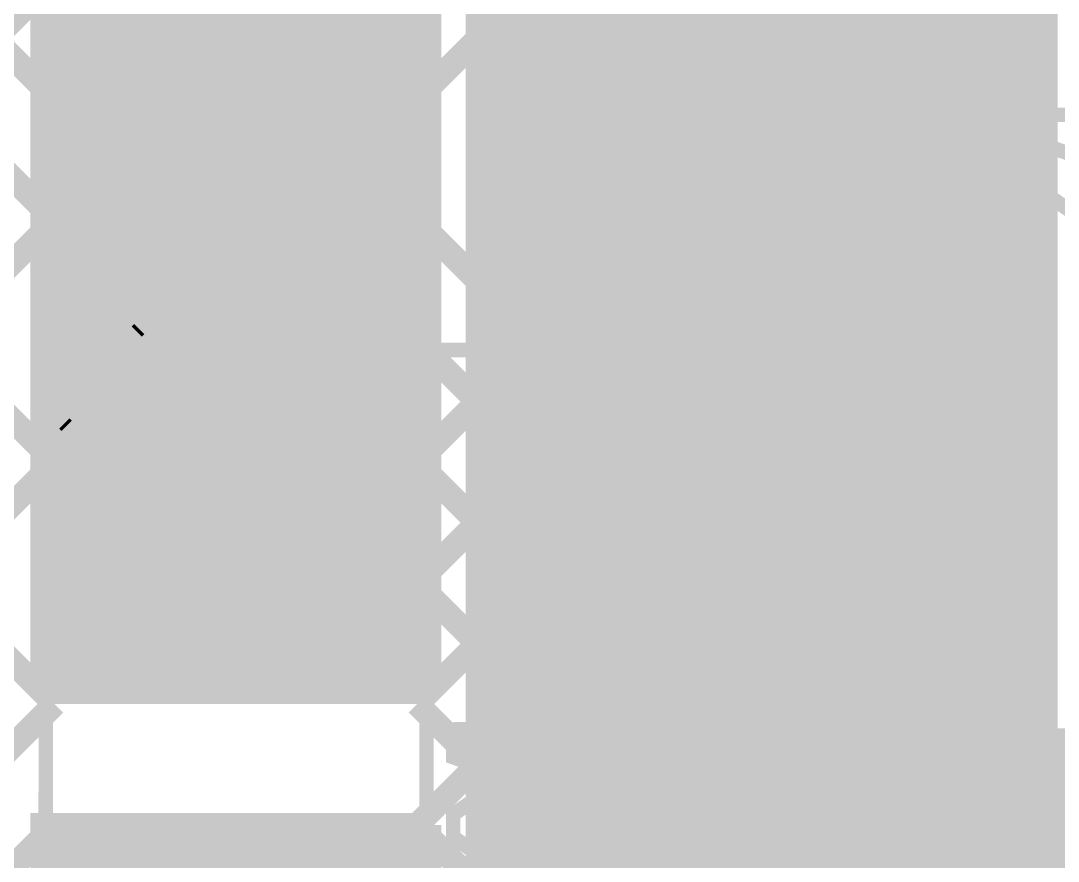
# Model space of a CAD drawing. Extents: x -5 to 112, y -62 to 71.
# Drawn here: x 17.42 to 28.33, y 25.02 to 33.85 of the extents above; entities that cross this region are included whole.
import ezdxf

# ---------------------------------------------------------------- set-up
doc = ezdxf.new("R2010")
doc.units = 0
doc.header["$MEASUREMENT"] = 0
doc.layers.get('0').update_dxf_attribs({"linetype": 'CONTINUOUS'})
for name, color, linetype in [('25-336-0_BOT', 7, 'CONTINUOUS'), ('25-336-0_DRD', 7, 'CONTINUOUS'), ('25-336-0_DRL', 2, 'CONTINUOUS'), ('25-336-0_IN1', 4, 'CONTINUOUS'), ('25-336-0_IN2', 3, 'CONTINUOUS'), ('25-336-0_SMB', 5, 'CONTINUOUS'), ('25-336-0_SMT', 10, 'CONTINUOUS'), ('25-336-0_SPT', 14, 'CONTINUOUS'), ('25-336-0_SST', 9, 'CONTINUOUS'), ('25-336-0_TOP', 12, 'CONTINUOUS'), ('THRUHOLE_TAP', 8, 'CONTINUOUS')]:
    doc.layers.add(name, color=color, linetype=linetype)

# ---------------------------------------------------------------- blocks, each defined once
blk = doc.blocks.new('ROUND_58')
at = {"const_width": 0.35052}
blk.add_lwpolyline([(-0.17526, 0, 1), (0.17526, 0, 1)], format="xyb", close=True, dxfattribs=at)
blk = doc.blocks.new('ROUND_79')
at = {"const_width": 0.10033}
blk.add_lwpolyline([(-0.050164, 0, 1), (0.050164, 0, 1)], format="xyb", close=True, dxfattribs=at)
blk = doc.blocks.new('RECTANGLE_15')
blk.add_solid([(1.0795, 1.3716), (1.0795, -1.3716), (-1.0795, 1.3716), (-1.0795, -1.3716)])
blk = doc.blocks.new('RECTANGLE_16')
blk.add_solid([(1.3716, 1.0795), (1.3716, -1.0795), (-1.3716, 1.0795), (-1.3716, -1.0795)])
blk = doc.blocks.new('ROUND_73')
at = {"const_width": 0.10033}
blk.add_lwpolyline([(-0.050164, 0, 1), (0.050164, 0, 1)], format="xyb", close=True, dxfattribs=at)

msp = doc.modelspace()

# ---------------------------------------------------------------- linework, layer by layer
at = {"layer": '25-336-0_BOT', "const_width": 0.254}
for points in [[(17.7546, 37.592), (17.7546, 26.797)], [(17.9832, 37.592), (17.9832, 26.797)], [(18.2118, 37.592), (18.2118, 26.797)], [(18.4404, 37.592), (18.4404, 26.797)], [(18.669, 37.592), (18.669, 26.797)], [(18.8976, 37.592), (18.8976, 26.797)], [(19.1262, 37.592), (19.1262, 26.797)], [(19.3548, 37.592), (19.3548, 26.797)], [(19.5834, 37.592), (19.5834, 26.797)], [(19.812, 37.592), (19.812, 26.797)], [(20.0406, 37.592), (20.0406, 26.797)], [(20.2692, 37.592), (20.2692, 26.797)], [(20.4978, 37.592), (20.4978, 26.797)], [(20.7264, 37.592), (20.7264, 26.797)], [(20.955, 37.592), (20.955, 26.797)], [(21.1836, 37.592), (21.1836, 26.797)], [(21.4122, 37.592), (21.4122, 26.797)], [(21.6408, 37.592), (21.6408, 26.797)], [(21.717, 37.592), (21.717, 26.797)], [(28.194, 37.592), (22.225, 37.592), (22.225, 17.907)], [(22.4536, 37.592), (22.4536, 17.907)], [(22.6822, 37.592), (22.6822, 17.907)], [(22.9108, 37.592), (22.9108, 17.907)], [(23.1394, 37.592), (23.1394, 17.907)], [(23.368, 37.592), (23.368, 17.907)], [(23.5966, 37.592), (23.5966, 17.907)], [(23.8252, 37.592), (23.8252, 17.907)], [(24.0538, 37.592), (24.0538, 17.907)], [(24.2824, 37.592), (24.2824, 17.907)], [(24.511, 37.592), (24.511, 17.907)], [(24.7396, 37.592), (24.7396, 17.907)], [(24.9682, 37.592), (24.9682, 17.907)], [(25.1968, 37.592), (25.1968, 17.907)], [(25.4254, 37.592), (25.4254, 17.907)], [(25.654, 37.592), (25.654, 17.907)], [(25.8826, 37.592), (25.8826, 17.907)], [(26.1112, 37.592), (26.1112, 17.907)], [(26.3398, 37.592), (26.3398, 17.907)], [(26.5684, 37.592), (26.5684, 17.9324)], [(26.797, 37.592), (26.797, 18.161)], [(27.0256, 37.592), (27.0256, 18.3896)], [(27.2542, 37.592), (27.2542, 18.6182)], [(27.4828, 37.592), (27.4828, 18.8468)], [(27.7114, 37.592), (27.7114, 19.0754)], [(27.94, 37.592), (27.94, 19.304)], [(28.1686, 37.592), (28.1686, 19.5326)], [(28.194, 37.592), (28.194, 19.558)], [(17.653, 35.814), (17.653, 26.797)], [(28.194, 33.909), (22.225, 33.909)], [(21.717, 33.8836), (17.653, 33.8836)], [(28.194, 33.6804), (22.225, 33.6804)], [(21.717, 33.655), (17.653, 33.655)], [(28.194, 33.4518), (22.225, 33.4518)], [(21.717, 33.4264), (17.653, 33.4264)], [(21.717, 33.1978), (17.653, 33.1978)], [(28.194, 33.2232), (22.225, 33.2232)], [(21.717, 32.9692), (17.653, 32.9692)], [(28.194, 32.9946), (22.225, 32.9946)], [(21.717, 32.7406), (17.653, 32.7406)], [(28.194, 32.766), (22.225, 32.766)], [(21.717, 32.512), (17.653, 32.512)], [(28.194, 32.5374), (22.225, 32.5374)], [(21.717, 32.2834), (17.653, 32.2834)], [(28.194, 32.3088), (22.225, 32.3088)], [(21.717, 32.0548), (17.653, 32.0548)], [(28.194, 32.0802), (22.225, 32.0802)], [(21.717, 31.8262), (17.653, 31.8262)], [(28.194, 31.8516), (22.225, 31.8516)], [(21.717, 31.5976), (17.653, 31.5976)], [(28.194, 31.623), (22.225, 31.623)], [(28.194, 31.3944), (22.225, 31.3944)], [(21.717, 31.369), (17.653, 31.369)], [(28.194, 31.1658), (22.225, 31.1658)], [(21.717, 31.1404), (17.653, 31.1404)], [(21.717, 30.9118), (17.653, 30.9118)], [(28.194, 30.9372), (22.225, 30.9372)], [(21.717, 30.6832), (17.653, 30.6832)], [(28.194, 30.7086), (22.225, 30.7086)], [(21.717, 30.4546), (17.653, 30.4546)], [(28.194, 30.48), (22.225, 30.48)], [(21.717, 30.226), (17.653, 30.226)], [(28.194, 30.2514), (22.225, 30.2514)], [(21.717, 29.9974), (17.653, 29.9974)], [(28.194, 30.0228), (22.225, 30.0228)], [(21.717, 29.7688), (17.653, 29.7688)], [(28.194, 29.7942), (22.225, 29.7942)], [(21.717, 29.5402), (17.653, 29.5402)], [(28.194, 29.5656), (22.225, 29.5656)], [(21.717, 29.3116), (17.653, 29.3116)], [(28.194, 29.337), (22.225, 29.337)], [(28.194, 29.1084), (22.225, 29.1084)], [(21.717, 29.083), (17.653, 29.083)], [(28.194, 28.8798), (22.225, 28.8798)], [(21.717, 28.8544), (17.653, 28.8544)], [(21.717, 28.6258), (17.653, 28.6258)], [(28.194, 28.6512), (22.225, 28.6512)], [(21.717, 28.3972), (17.653, 28.3972)], [(28.194, 28.4226), (22.225, 28.4226)], [(21.717, 28.1686), (17.653, 28.1686)], [(28.194, 28.194), (22.225, 28.194)], [(21.717, 27.94), (17.653, 27.94)], [(28.194, 27.9654), (22.225, 27.9654)], [(21.717, 27.7114), (17.653, 27.7114)], [(28.194, 27.7368), (22.225, 27.7368)], [(21.717, 27.4828), (17.653, 27.4828)], [(28.194, 27.5082), (22.225, 27.5082)], [(21.717, 27.2542), (17.653, 27.2542)], [(28.194, 27.2796), (22.225, 27.2796)], [(21.717, 27.0256), (17.653, 27.0256)], [(28.194, 27.051), (22.225, 27.051)], [(28.194, 26.8224), (22.225, 26.8224)], [(21.717, 26.797), (17.653, 26.797)], [(28.194, 26.5938), (22.225, 26.5938)], [(28.194, 26.3652), (22.225, 26.3652)], [(28.194, 26.1366), (22.225, 26.1366)], [(28.194, 25.908), (22.225, 25.908)], [(28.194, 25.6794), (22.225, 25.6794)], [(21.717, 25.4), (21.717, 17.907), (12.192, 17.907)], [(17.653, 25.4), (17.653, 24.511)], [(21.717, 25.4), (17.653, 25.4)], [(17.8816, 25.4), (17.8816, 17.907)], [(18.1102, 25.4), (18.1102, 17.907)], [(18.3388, 25.4), (18.3388, 17.907)], [(18.5674, 25.4), (18.5674, 17.907)], [(18.796, 25.4), (18.796, 17.907)], [(19.0246, 25.4), (19.0246, 17.907)], [(19.2532, 25.4), (19.2532, 17.907)], [(19.4818, 25.4), (19.4818, 17.907)], [(19.7104, 25.4), (19.7104, 17.907)], [(19.939, 25.4), (19.939, 17.907)], [(20.1676, 25.4), (20.1676, 17.907)], [(20.3962, 25.4), (20.3962, 17.907)], [(20.6248, 25.4), (20.6248, 17.907)], [(20.8534, 25.4), (20.8534, 17.907)], [(21.082, 25.4), (21.082, 17.907)], [(21.3106, 25.4), (21.3106, 17.907)], [(21.5392, 25.4), (21.5392, 17.907)], [(28.194, 25.4508), (22.225, 25.4508)], [(21.717, 25.2222), (17.653, 25.2222)], [(28.194, 25.2222), (22.225, 25.2222)], [(21.717, 24.9936), (17.653, 24.9936)], [(28.194, 24.9936), (22.225, 24.9936)]]:
    msp.add_lwpolyline(points, dxfattribs=at)
at = {"layer": '25-336-0_DRD', "const_width": 0.254}
for points in [[(17.78, 33.02), (15.24, 35.56)], [(24.13, 35.56), (21.59, 33.02)], [(24.13, 33.02), (21.59, 35.56)], [(27.94, 35.56), (25.4, 33.02)], [(27.94, 33.02), (25.4, 35.56)], [(17.78, 34.29), (15.24, 31.75)], [(17.78, 31.75), (15.24, 34.29)], [(27.94, 34.29), (25.4, 31.75)], [(27.94, 31.75), (25.4, 34.29)], [(27.94, 33.02), (25.4, 30.48)], [(27.94, 30.48), (25.4, 33.02)], [(17.78, 31.75), (15.24, 29.21)], [(17.78, 29.21), (15.24, 31.75)], [(24.13, 31.75), (21.59, 29.21)], [(24.13, 29.21), (21.59, 31.75)], [(27.94, 31.75), (25.4, 29.21)], [(27.94, 29.21), (25.4, 31.75)], [(24.13, 30.48), (21.59, 27.94)], [(24.13, 27.94), (21.59, 30.48)], [(25.4, 30.48), (22.86, 27.94)], [(25.4, 27.94), (22.86, 30.48)], [(26.67, 30.48), (24.13, 27.94)], [(26.67, 27.94), (24.13, 30.48)], [(27.94, 30.48), (25.4, 27.94)], [(27.94, 27.94), (25.4, 30.48)], [(17.78, 29.21), (15.24, 26.67)], [(17.78, 26.67), (15.24, 29.21)], [(24.13, 29.21), (21.59, 26.67)], [(24.13, 26.67), (21.59, 29.21)], [(25.4, 29.21), (22.86, 26.67)], [(25.4, 26.67), (22.86, 29.21)], [(26.67, 29.21), (24.13, 26.67)], [(26.67, 26.67), (24.13, 29.21)], [(27.94, 29.21), (25.4, 26.67)], [(27.94, 26.67), (25.4, 29.21)], [(24.13, 27.94), (21.59, 25.4)], [(24.13, 25.4), (21.59, 27.94)], [(25.4, 27.94), (22.86, 25.4)], [(25.4, 25.4), (22.86, 27.94)], [(26.67, 27.94), (24.13, 25.4)], [(26.67, 25.4), (24.13, 27.94)], [(27.94, 27.94), (25.4, 25.4)], [(27.94, 25.4), (25.4, 27.94)], [(17.78, 26.67), (15.24, 24.13)], [(24.13, 26.67), (21.59, 24.13)], [(24.13, 24.13), (21.59, 26.67)], [(25.4, 26.67), (22.86, 24.13)], [(25.4, 24.13), (22.86, 26.67)], [(26.67, 26.67), (24.13, 24.13)], [(26.67, 24.13), (24.13, 26.67)], [(27.94, 26.67), (25.4, 24.13)], [(27.94, 24.13), (25.4, 26.67)], [(17.78, 25.4), (15.24, 22.86)], [(24.13, 25.4), (21.59, 22.86)], [(24.13, 22.86), (21.59, 25.4)], [(25.4, 25.4), (22.86, 22.86)], [(25.4, 22.86), (22.86, 25.4)], [(26.67, 25.4), (24.13, 22.86)], [(26.67, 22.86), (24.13, 25.4)], [(27.94, 25.4), (25.4, 22.86)], [(27.94, 22.86), (25.4, 25.4)]]:
    msp.add_lwpolyline(points, dxfattribs=at)
at = {"layer": '25-336-0_IN1', "const_width": 0.254}
for points in [[(17.7546, 37.592), (17.7546, 26.797)], [(17.9832, 37.592), (17.9832, 26.797)], [(18.2118, 37.592), (18.2118, 26.797)], [(18.4404, 37.592), (18.4404, 26.797)], [(18.669, 37.592), (18.669, 26.797)], [(18.8976, 37.592), (18.8976, 26.797)], [(19.1262, 37.592), (19.1262, 26.797)], [(19.3548, 37.592), (19.3548, 26.797)], [(19.5834, 37.592), (19.5834, 26.797)], [(19.812, 37.592), (19.812, 26.797)], [(20.0406, 37.592), (20.0406, 26.797)], [(20.2692, 37.592), (20.2692, 26.797)], [(20.4978, 37.592), (20.4978, 26.797)], [(20.7264, 37.592), (20.7264, 26.797)], [(20.955, 37.592), (20.955, 26.797)], [(21.1836, 37.592), (21.1836, 26.797)], [(21.4122, 37.592), (21.4122, 26.797)], [(21.6408, 37.592), (21.6408, 26.797)], [(21.717, 37.592), (21.717, 26.797)], [(28.194, 37.592), (22.225, 37.592), (22.225, 17.907)], [(22.4536, 37.592), (22.4536, 17.907)], [(22.6822, 37.592), (22.6822, 17.907)], [(22.9108, 37.592), (22.9108, 17.907)], [(23.1394, 37.592), (23.1394, 17.907)], [(23.368, 37.592), (23.368, 17.907)], [(23.5966, 37.592), (23.5966, 17.907)], [(23.8252, 37.592), (23.8252, 17.907)], [(24.0538, 37.592), (24.0538, 17.907)], [(24.2824, 37.592), (24.2824, 17.907)], [(24.511, 37.592), (24.511, 17.907)], [(24.7396, 37.592), (24.7396, 17.907)], [(24.9682, 37.592), (24.9682, 17.907)], [(25.1968, 37.592), (25.1968, 17.907)], [(25.4254, 37.592), (25.4254, 17.907)], [(25.654, 37.592), (25.654, 17.907)], [(25.8826, 37.592), (25.8826, 17.907)], [(26.1112, 37.592), (26.1112, 17.907)], [(26.3398, 37.592), (26.3398, 17.907)], [(26.5684, 37.592), (26.5684, 17.9324)], [(26.797, 37.592), (26.797, 18.161)], [(27.0256, 37.592), (27.0256, 18.3896)], [(27.2542, 37.592), (27.2542, 18.6182)], [(27.4828, 37.592), (27.4828, 18.8468)], [(27.7114, 37.592), (27.7114, 19.0754)], [(27.94, 37.592), (27.94, 19.304)], [(28.1686, 37.592), (28.1686, 19.5326)], [(28.194, 37.592), (28.194, 19.558)], [(17.653, 35.814), (17.653, 26.797)], [(28.194, 33.909), (22.225, 33.909)], [(21.717, 33.8836), (17.653, 33.8836)], [(28.194, 33.6804), (22.225, 33.6804)], [(21.717, 33.655), (17.653, 33.655)], [(28.194, 33.4518), (22.225, 33.4518)], [(21.717, 33.4264), (17.653, 33.4264)], [(21.717, 33.1978), (17.653, 33.1978)], [(28.194, 33.2232), (22.225, 33.2232)], [(21.717, 32.9692), (17.653, 32.9692)], [(28.194, 32.9946), (22.225, 32.9946)], [(21.717, 32.7406), (17.653, 32.7406)], [(28.194, 32.766), (22.225, 32.766)], [(21.717, 32.512), (17.653, 32.512)], [(28.194, 32.5374), (22.225, 32.5374)], [(21.717, 32.2834), (17.653, 32.2834)], [(28.194, 32.3088), (22.225, 32.3088)], [(21.717, 32.0548), (17.653, 32.0548)], [(28.194, 32.0802), (22.225, 32.0802)], [(21.717, 31.8262), (17.653, 31.8262)], [(28.194, 31.8516), (22.225, 31.8516)], [(21.717, 31.5976), (17.653, 31.5976)], [(28.194, 31.623), (22.225, 31.623)], [(28.194, 31.3944), (22.225, 31.3944)], [(21.717, 31.369), (17.653, 31.369)], [(28.194, 31.1658), (22.225, 31.1658)], [(21.717, 31.1404), (17.653, 31.1404)], [(21.717, 30.9118), (17.653, 30.9118)], [(28.194, 30.9372), (22.225, 30.9372)], [(21.717, 30.6832), (17.653, 30.6832)], [(28.194, 30.7086), (22.225, 30.7086)], [(21.717, 30.4546), (17.653, 30.4546)], [(28.194, 30.48), (22.225, 30.48)], [(21.717, 30.226), (17.653, 30.226)], [(28.194, 30.2514), (22.225, 30.2514)], [(21.717, 29.9974), (17.653, 29.9974)], [(28.194, 30.0228), (22.225, 30.0228)], [(21.717, 29.7688), (17.653, 29.7688)], [(28.194, 29.7942), (22.225, 29.7942)], [(21.717, 29.5402), (17.653, 29.5402)], [(28.194, 29.5656), (22.225, 29.5656)], [(21.717, 29.3116), (17.653, 29.3116)], [(28.194, 29.337), (22.225, 29.337)], [(28.194, 29.1084), (22.225, 29.1084)], [(21.717, 29.083), (17.653, 29.083)], [(28.194, 28.8798), (22.225, 28.8798)], [(21.717, 28.8544), (17.653, 28.8544)], [(21.717, 28.6258), (17.653, 28.6258)], [(28.194, 28.6512), (22.225, 28.6512)], [(21.717, 28.3972), (17.653, 28.3972)], [(28.194, 28.4226), (22.225, 28.4226)], [(21.717, 28.1686), (17.653, 28.1686)], [(28.194, 28.194), (22.225, 28.194)], [(21.717, 27.94), (17.653, 27.94)], [(28.194, 27.9654), (22.225, 27.9654)], [(21.717, 27.7114), (17.653, 27.7114)], [(28.194, 27.7368), (22.225, 27.7368)], [(21.717, 27.4828), (17.653, 27.4828)], [(28.194, 27.5082), (22.225, 27.5082)], [(21.717, 27.2542), (17.653, 27.2542)], [(28.194, 27.2796), (22.225, 27.2796)], [(21.717, 27.0256), (17.653, 27.0256)], [(28.194, 27.051), (22.225, 27.051)], [(28.194, 26.8224), (22.225, 26.8224)], [(21.717, 26.797), (17.653, 26.797)], [(28.194, 26.5938), (22.225, 26.5938)], [(28.194, 26.3652), (22.225, 26.3652)], [(28.194, 26.1366), (22.225, 26.1366)], [(28.194, 25.908), (22.225, 25.908)], [(28.194, 25.6794), (22.225, 25.6794)], [(28.194, 25.4508), (22.225, 25.4508)], [(28.194, 25.2222), (22.225, 25.2222)], [(28.194, 24.9936), (22.225, 24.9936)]]:
    msp.add_lwpolyline(points, dxfattribs=at)
at = {"layer": '25-336-0_IN2', "const_width": 0.254}
for points in [[(17.7546, 37.592), (17.7546, 26.797)], [(17.9832, 37.592), (17.9832, 26.797)], [(18.2118, 37.592), (18.2118, 26.797)], [(18.4404, 37.592), (18.4404, 26.797)], [(18.669, 37.592), (18.669, 26.797)], [(18.8976, 37.592), (18.8976, 26.797)], [(19.1262, 37.592), (19.1262, 26.797)], [(19.3548, 37.592), (19.3548, 26.797)], [(19.5834, 37.592), (19.5834, 26.797)], [(19.812, 37.592), (19.812, 26.797)], [(20.0406, 37.592), (20.0406, 26.797)], [(20.2692, 37.592), (20.2692, 26.797)], [(20.4978, 37.592), (20.4978, 26.797)], [(20.7264, 37.592), (20.7264, 26.797)], [(20.955, 37.592), (20.955, 26.797)], [(21.1836, 37.592), (21.1836, 26.797)], [(21.4122, 37.592), (21.4122, 26.797)], [(21.6408, 37.592), (21.6408, 26.797)], [(21.717, 37.592), (21.717, 26.797)], [(28.194, 37.592), (22.225, 37.592), (22.225, 17.907)], [(22.4536, 37.592), (22.4536, 17.907)], [(22.6822, 37.592), (22.6822, 17.907)], [(22.9108, 37.592), (22.9108, 17.907)], [(23.1394, 37.592), (23.1394, 17.907)], [(23.368, 37.592), (23.368, 17.907)], [(23.5966, 37.592), (23.5966, 17.907)], [(23.8252, 37.592), (23.8252, 17.907)], [(24.0538, 37.592), (24.0538, 17.907)], [(24.2824, 37.592), (24.2824, 17.907)], [(24.511, 37.592), (24.511, 17.907)], [(24.7396, 37.592), (24.7396, 17.907)], [(24.9682, 37.592), (24.9682, 17.907)], [(25.1968, 37.592), (25.1968, 17.907)], [(25.4254, 37.592), (25.4254, 17.907)], [(25.654, 37.592), (25.654, 17.907)], [(25.8826, 37.592), (25.8826, 17.907)], [(26.1112, 37.592), (26.1112, 17.907)], [(26.3398, 37.592), (26.3398, 17.907)], [(26.5684, 37.592), (26.5684, 17.9324)], [(26.797, 37.592), (26.797, 18.161)], [(27.0256, 37.592), (27.0256, 18.3896)], [(27.2542, 37.592), (27.2542, 18.6182)], [(27.4828, 37.592), (27.4828, 18.8468)], [(27.7114, 37.592), (27.7114, 19.0754)], [(27.94, 37.592), (27.94, 19.304)], [(28.1686, 37.592), (28.1686, 19.5326)], [(28.194, 37.592), (28.194, 19.558)], [(17.653, 35.814), (17.653, 26.797)], [(28.194, 33.909), (22.225, 33.909)], [(21.717, 33.8836), (17.653, 33.8836)], [(28.194, 33.6804), (22.225, 33.6804)], [(21.717, 33.655), (17.653, 33.655)], [(28.194, 33.4518), (22.225, 33.4518)], [(21.717, 33.4264), (17.653, 33.4264)], [(21.717, 33.1978), (17.653, 33.1978)], [(28.194, 33.2232), (22.225, 33.2232)], [(21.717, 32.9692), (17.653, 32.9692)], [(28.194, 32.9946), (22.225, 32.9946)], [(21.717, 32.7406), (17.653, 32.7406)], [(28.194, 32.766), (22.225, 32.766)], [(21.717, 32.512), (17.653, 32.512)], [(28.194, 32.5374), (22.225, 32.5374)], [(21.717, 32.2834), (17.653, 32.2834)], [(28.194, 32.3088), (22.225, 32.3088)], [(21.717, 32.0548), (17.653, 32.0548)], [(28.194, 32.0802), (22.225, 32.0802)], [(21.717, 31.8262), (17.653, 31.8262)], [(28.194, 31.8516), (22.225, 31.8516)], [(21.717, 31.5976), (17.653, 31.5976)], [(28.194, 31.623), (22.225, 31.623)], [(28.194, 31.3944), (22.225, 31.3944)], [(21.717, 31.369), (17.653, 31.369)], [(28.194, 31.1658), (22.225, 31.1658)], [(21.717, 31.1404), (17.653, 31.1404)], [(21.717, 30.9118), (17.653, 30.9118)], [(28.194, 30.9372), (22.225, 30.9372)], [(21.717, 30.6832), (17.653, 30.6832)], [(28.194, 30.7086), (22.225, 30.7086)], [(21.717, 30.4546), (17.653, 30.4546)], [(28.194, 30.48), (22.225, 30.48)], [(21.717, 30.226), (17.653, 30.226)], [(28.194, 30.2514), (22.225, 30.2514)], [(21.717, 29.9974), (17.653, 29.9974)], [(28.194, 30.0228), (22.225, 30.0228)], [(21.717, 29.7688), (17.653, 29.7688)], [(28.194, 29.7942), (22.225, 29.7942)], [(21.717, 29.5402), (17.653, 29.5402)], [(28.194, 29.5656), (22.225, 29.5656)], [(21.717, 29.3116), (17.653, 29.3116)], [(28.194, 29.337), (22.225, 29.337)], [(28.194, 29.1084), (22.225, 29.1084)], [(21.717, 29.083), (17.653, 29.083)], [(28.194, 28.8798), (22.225, 28.8798)], [(21.717, 28.8544), (17.653, 28.8544)], [(21.717, 28.6258), (17.653, 28.6258)], [(28.194, 28.6512), (22.225, 28.6512)], [(21.717, 28.3972), (17.653, 28.3972)], [(28.194, 28.4226), (22.225, 28.4226)], [(21.717, 28.1686), (17.653, 28.1686)], [(28.194, 28.194), (22.225, 28.194)], [(21.717, 27.94), (17.653, 27.94)], [(28.194, 27.9654), (22.225, 27.9654)], [(21.717, 27.7114), (17.653, 27.7114)], [(28.194, 27.7368), (22.225, 27.7368)], [(21.717, 27.4828), (17.653, 27.4828)], [(28.194, 27.5082), (22.225, 27.5082)], [(21.717, 27.2542), (17.653, 27.2542)], [(28.194, 27.2796), (22.225, 27.2796)], [(21.717, 27.0256), (17.653, 27.0256)], [(28.194, 27.051), (22.225, 27.051)], [(28.194, 26.8224), (22.225, 26.8224)], [(21.717, 26.797), (17.653, 26.797)], [(28.194, 26.5938), (22.225, 26.5938)], [(28.194, 26.3652), (22.225, 26.3652)], [(28.194, 26.1366), (22.225, 26.1366)], [(28.194, 25.908), (22.225, 25.908)], [(28.194, 25.6794), (22.225, 25.6794)], [(21.717, 25.4), (17.653, 25.4), (17.653, 24.511), (-4.064, 24.511), (-4.064, 4.699)], [(17.8816, 25.4), (17.8816, 17.907)], [(18.1102, 25.4), (18.1102, 17.907)], [(18.3388, 25.4), (18.3388, 17.907)], [(18.5674, 25.4), (18.5674, 17.907)], [(18.796, 25.4), (18.796, 17.907)], [(19.0246, 25.4), (19.0246, 17.907)], [(19.2532, 25.4), (19.2532, 17.907)], [(19.4818, 25.4), (19.4818, 17.907)], [(19.7104, 25.4), (19.7104, 17.907)], [(19.939, 25.4), (19.939, 17.907)], [(20.1676, 25.4), (20.1676, 17.907)], [(20.3962, 25.4), (20.3962, 17.907)], [(20.6248, 25.4), (20.6248, 17.907)], [(20.8534, 25.4), (20.8534, 17.907)], [(21.082, 25.4), (21.082, 17.907)], [(21.3106, 25.4), (21.3106, 17.907)], [(21.5392, 25.4), (21.5392, 17.907)], [(21.717, 25.4), (21.717, 17.907)], [(28.194, 25.4508), (22.225, 25.4508)], [(21.717, 25.2222), (17.653, 25.2222)], [(28.194, 25.2222), (22.225, 25.2222)], [(21.717, 24.9936), (17.653, 24.9936)], [(28.194, 24.9936), (22.225, 24.9936)]]:
    msp.add_lwpolyline(points, dxfattribs=at)
at = {"layer": '25-336-0_SMB', "const_width": 0.254}
for points in [[(18.3388, 37.211), (18.3388, 27.305)], [(18.5674, 37.211), (18.5674, 27.305)], [(18.796, 37.211), (18.796, 27.305)], [(19.0246, 37.211), (19.0246, 27.305)], [(19.2532, 37.211), (19.2532, 27.305)], [(19.4818, 37.211), (19.4818, 27.305)], [(19.7104, 37.211), (19.7104, 27.305)], [(19.939, 37.211), (19.939, 27.305)], [(20.1676, 37.211), (20.1676, 27.305)], [(20.3962, 37.211), (20.3962, 27.305)], [(20.6248, 37.211), (20.6248, 27.305)], [(20.8534, 37.211), (20.8534, 27.305)], [(21.082, 37.211), (21.082, 27.305)], [(21.3106, 37.211), (21.3106, 27.305)], [(21.336, 37.211), (21.336, 27.305)], [(27.813, 37.084), (22.733, 37.084), (22.733, 19.939)], [(22.8346, 37.084), (22.8346, 18.415)], [(23.0632, 37.084), (23.0632, 18.415)], [(23.2918, 37.084), (23.2918, 18.415)], [(23.5204, 37.084), (23.5204, 18.415)], [(23.749, 37.084), (23.749, 18.415)], [(23.9776, 37.084), (23.9776, 18.415)], [(24.2062, 37.084), (24.2062, 18.415)], [(24.4348, 37.084), (24.4348, 18.415)], [(24.6634, 37.084), (24.6634, 18.415)], [(24.892, 37.084), (24.892, 18.415)], [(25.1206, 37.084), (25.1206, 18.415)], [(25.3492, 37.084), (25.3492, 18.415)], [(25.5778, 37.084), (25.5778, 18.415)], [(25.8064, 37.084), (25.8064, 18.415)], [(26.035, 37.084), (26.035, 18.415)], [(26.2636, 37.084), (26.2636, 18.415)], [(26.4922, 37.084), (26.4922, 18.6182)], [(26.7208, 37.084), (26.7208, 18.8468)], [(26.9494, 37.084), (26.9494, 19.0754)], [(27.178, 37.084), (27.178, 19.304)], [(27.4066, 37.084), (27.4066, 19.5326)], [(27.6352, 37.084), (27.6352, 19.7612)], [(27.813, 37.084), (27.813, 19.939)], [(18.161, 36.068), (18.161, 27.305)], [(21.336, 33.8074), (18.161, 33.8074)], [(27.813, 33.8328), (22.733, 33.8328)], [(21.336, 33.5788), (18.161, 33.5788)], [(27.813, 33.6042), (22.733, 33.6042)], [(21.336, 33.3502), (18.161, 33.3502)], [(27.813, 33.3756), (22.733, 33.3756)], [(27.813, 33.147), (22.733, 33.147)], [(21.336, 33.1216), (18.161, 33.1216)], [(27.813, 32.9184), (22.733, 32.9184)], [(21.336, 32.893), (18.161, 32.893)], [(27.813, 32.6898), (22.733, 32.6898)], [(21.336, 32.6644), (18.161, 32.6644)], [(21.336, 32.4358), (18.161, 32.4358)], [(27.813, 32.4612), (22.733, 32.4612)], [(21.336, 32.2072), (18.161, 32.2072)], [(27.813, 32.2326), (22.733, 32.2326)], [(21.336, 31.9786), (18.161, 31.9786)], [(27.813, 32.004), (22.733, 32.004)], [(21.336, 31.75), (18.161, 31.75)], [(27.813, 31.7754), (22.733, 31.7754)], [(21.336, 31.5214), (18.161, 31.5214)], [(27.813, 31.5468), (22.733, 31.5468)], [(21.336, 31.2928), (18.161, 31.2928)], [(27.813, 31.3182), (22.733, 31.3182)], [(21.336, 31.0642), (18.161, 31.0642)], [(27.813, 31.0896), (22.733, 31.0896)], [(21.336, 30.8356), (18.161, 30.8356)], [(27.813, 30.861), (22.733, 30.861)], [(27.813, 30.6324), (22.733, 30.6324)], [(21.336, 30.607), (18.161, 30.607)], [(27.813, 30.4038), (22.733, 30.4038)], [(21.336, 30.3784), (18.161, 30.3784)], [(21.336, 30.1498), (18.161, 30.1498)], [(27.813, 30.1752), (22.733, 30.1752)], [(21.336, 29.9212), (18.161, 29.9212)], [(27.813, 29.9466), (22.733, 29.9466)], [(21.336, 29.6926), (18.161, 29.6926)], [(27.813, 29.718), (22.733, 29.718)], [(21.336, 29.464), (18.161, 29.464)], [(27.813, 29.4894), (22.733, 29.4894)], [(21.336, 29.2354), (18.161, 29.2354)], [(27.813, 29.2608), (22.733, 29.2608)], [(21.336, 29.0068), (18.161, 29.0068)], [(27.813, 29.0322), (22.733, 29.0322)], [(21.336, 28.7782), (18.161, 28.7782)], [(27.813, 28.8036), (22.733, 28.8036)], [(21.336, 28.5496), (18.161, 28.5496)], [(27.813, 28.575), (22.733, 28.575)], [(27.813, 28.3464), (22.733, 28.3464)], [(21.336, 28.321), (18.161, 28.321)], [(27.813, 28.1178), (22.733, 28.1178)], [(21.336, 28.0924), (18.161, 28.0924)], [(21.336, 27.8638), (18.161, 27.8638)], [(27.813, 27.8892), (22.733, 27.8892)], [(21.336, 27.6352), (18.161, 27.6352)], [(27.813, 27.6606), (22.733, 27.6606)], [(21.336, 27.4066), (18.161, 27.4066)], [(27.813, 27.432), (22.733, 27.432)], [(21.336, 27.305), (18.161, 27.305)], [(27.813, 27.2034), (22.733, 27.2034)], [(27.813, 26.9748), (22.733, 26.9748)], [(27.813, 26.7462), (22.733, 26.7462)], [(27.813, 26.5176), (22.733, 26.5176)], [(27.813, 26.289), (22.733, 26.289)], [(27.813, 26.0604), (22.733, 26.0604)], [(27.813, 25.8318), (22.733, 25.8318)], [(27.813, 25.6032), (22.733, 25.6032)], [(27.813, 25.3746), (22.733, 25.3746)], [(21.463, 25.146), (21.463, 18.288), (11.938, 18.288)], [(18.034, 25.146), (18.034, 24.13)], [(21.463, 25.146), (18.034, 25.146)], [(21.463, 25.1206), (18.034, 25.1206)], [(18.161, 25.146), (18.161, 18.288)], [(18.3896, 25.146), (18.3896, 18.288)], [(18.6182, 25.146), (18.6182, 18.288)], [(18.8468, 25.146), (18.8468, 18.288)], [(19.0754, 25.146), (19.0754, 18.288)], [(19.304, 25.146), (19.304, 18.288)], [(19.5326, 25.146), (19.5326, 18.288)], [(19.7612, 25.146), (19.7612, 18.288)], [(19.9898, 25.146), (19.9898, 18.288)], [(20.2184, 25.146), (20.2184, 18.288)], [(20.447, 25.146), (20.447, 18.288)], [(20.6756, 25.146), (20.6756, 18.288)], [(20.9042, 25.146), (20.9042, 18.288)], [(21.1328, 25.146), (21.1328, 18.288)], [(21.3614, 25.146), (21.3614, 18.288)], [(27.813, 25.146), (22.733, 25.146)], [(21.463, 24.892), (18.034, 24.892)], [(27.813, 24.9174), (22.733, 24.9174)]]:
    msp.add_lwpolyline(points, dxfattribs=at)
at = {"layer": '25-336-0_SMT', "const_width": 0.254}
for points in [[(21.463, 37.338), (21.463, 27.178), (18.161, 27.178)], [(18.3642, 37.338), (18.3642, 27.178)], [(18.5928, 37.338), (18.5928, 27.178)], [(18.8214, 37.338), (18.8214, 27.178)], [(19.05, 37.338), (19.05, 27.178)], [(19.2786, 37.338), (19.2786, 27.178)], [(19.5072, 37.338), (19.5072, 27.178)], [(19.7358, 37.338), (19.7358, 27.178)], [(19.9644, 37.338), (19.9644, 27.178)], [(20.193, 37.338), (20.193, 27.178)], [(20.4216, 37.338), (20.4216, 27.178)], [(20.6502, 37.338), (20.6502, 27.178)], [(20.8788, 37.338), (20.8788, 27.178)], [(21.1074, 37.338), (21.1074, 27.178)], [(21.336, 37.338), (21.336, 27.178)], [(22.733, 36.957), (22.733, 27.432)], [(27.686, 36.957), (27.686, 18.288), (22.733, 18.288)], [(22.8346, 36.957), (22.8346, 27.432)], [(23.0632, 36.957), (23.0632, 27.432)], [(23.2918, 36.957), (23.2918, 27.432)], [(23.5204, 36.957), (23.5204, 18.288)], [(23.749, 36.957), (23.749, 18.288)], [(23.9776, 36.957), (23.9776, 18.288)], [(24.2062, 36.957), (24.2062, 18.288)], [(24.4348, 36.957), (24.4348, 18.288)], [(24.6634, 36.957), (24.6634, 18.288)], [(24.892, 36.957), (24.892, 18.288)], [(25.1206, 36.957), (25.1206, 18.288)], [(25.3492, 36.957), (25.3492, 18.288)], [(25.5778, 36.957), (25.5778, 18.288)], [(25.8064, 36.957), (25.8064, 18.288)], [(26.035, 36.957), (26.035, 18.288)], [(26.2636, 36.957), (26.2636, 18.288)], [(26.4922, 36.957), (26.4922, 18.288)], [(26.7208, 36.957), (26.7208, 18.288)], [(26.9494, 36.957), (26.9494, 18.288)], [(27.178, 36.957), (27.178, 18.288)], [(27.4066, 36.957), (27.4066, 18.288)], [(27.6352, 36.957), (27.6352, 18.288)], [(18.161, 36.195), (18.161, 27.178)], [(21.463, 33.909), (18.161, 33.909)], [(27.686, 33.9344), (22.733, 33.9344)], [(21.463, 33.6804), (18.161, 33.6804)], [(27.686, 33.7058), (22.733, 33.7058)], [(21.463, 33.4518), (18.161, 33.4518)], [(27.686, 33.4772), (22.733, 33.4772)], [(27.686, 33.2486), (22.733, 33.2486)], [(21.463, 33.2232), (18.161, 33.2232)], [(27.686, 33.02), (22.733, 33.02)], [(21.463, 32.9946), (18.161, 32.9946)], [(21.463, 32.766), (18.161, 32.766)], [(27.686, 32.7914), (22.733, 32.7914)], [(21.463, 32.5374), (18.161, 32.5374)], [(27.686, 32.5628), (22.733, 32.5628)], [(21.463, 32.3088), (18.161, 32.3088)], [(27.686, 32.3342), (22.733, 32.3342)], [(21.463, 32.0802), (18.161, 32.0802)], [(27.686, 32.1056), (22.733, 32.1056)], [(21.463, 31.8516), (18.161, 31.8516)], [(27.686, 31.877), (22.733, 31.877)], [(21.463, 31.623), (18.161, 31.623)], [(27.686, 31.6484), (22.733, 31.6484)], [(21.463, 31.3944), (18.161, 31.3944)], [(27.686, 31.4198), (22.733, 31.4198)], [(21.463, 31.1658), (18.161, 31.1658)], [(27.686, 31.1912), (22.733, 31.1912)], [(27.686, 30.9626), (22.733, 30.9626)], [(21.463, 30.9372), (18.161, 30.9372)], [(27.686, 30.734), (22.733, 30.734)], [(21.463, 30.7086), (18.161, 30.7086)], [(21.463, 30.48), (18.161, 30.48)], [(27.686, 30.5054), (22.733, 30.5054)], [(21.463, 30.2514), (18.161, 30.2514)], [(27.686, 30.2768), (22.733, 30.2768)], [(21.463, 30.0228), (18.161, 30.0228)], [(27.686, 30.0482), (22.733, 30.0482)], [(21.463, 29.7942), (18.161, 29.7942)], [(27.686, 29.8196), (22.733, 29.8196)], [(21.463, 29.5656), (18.161, 29.5656)], [(27.686, 29.591), (22.733, 29.591)], [(21.463, 29.337), (18.161, 29.337)], [(27.686, 29.3624), (22.733, 29.3624)], [(21.463, 29.1084), (18.161, 29.1084)], [(27.686, 29.1338), (22.733, 29.1338)], [(21.463, 28.8798), (18.161, 28.8798)], [(27.686, 28.9052), (22.733, 28.9052)], [(27.686, 28.6766), (22.733, 28.6766)], [(21.463, 28.6512), (18.161, 28.6512)], [(27.686, 28.448), (22.733, 28.448)], [(21.463, 28.4226), (18.161, 28.4226)], [(27.686, 28.2194), (22.733, 28.2194)], [(21.463, 28.194), (18.161, 28.194)], [(21.463, 27.9654), (18.161, 27.9654)], [(27.686, 27.9908), (22.733, 27.9908)], [(21.463, 27.7368), (18.161, 27.7368)], [(27.686, 27.7622), (22.733, 27.7622)], [(21.463, 27.5082), (18.161, 27.5082)], [(27.686, 27.5336), (22.733, 27.5336)], [(23.495, 27.432), (22.733, 27.432)], [(23.495, 27.432), (23.495, 24.511)], [(21.463, 27.2796), (18.161, 27.2796)], [(27.686, 27.305), (23.495, 27.305)], [(27.686, 27.0764), (23.495, 27.0764)], [(27.686, 26.8478), (23.495, 26.8478)], [(27.686, 26.6192), (23.495, 26.6192)], [(27.686, 26.3906), (23.495, 26.3906)], [(27.686, 26.162), (23.495, 26.162)], [(27.686, 25.9334), (23.495, 25.9334)], [(27.686, 25.7048), (23.495, 25.7048)], [(27.686, 25.4762), (23.495, 25.4762)], [(27.686, 25.2476), (23.495, 25.2476)], [(21.463, 25.146), (17.907, 25.146), (17.907, 24.13), (-3.556, 24.13), (-3.556, 5.08)], [(18.034, 25.146), (18.034, 18.288)], [(18.2626, 25.146), (18.2626, 18.288)], [(18.4912, 25.146), (18.4912, 18.288)], [(18.7198, 25.146), (18.7198, 18.288)], [(18.9484, 25.146), (18.9484, 18.288)], [(19.177, 25.146), (19.177, 18.288)], [(19.4056, 25.146), (19.4056, 18.288)], [(19.6342, 25.146), (19.6342, 18.288)], [(19.8628, 25.146), (19.8628, 18.288)], [(20.0914, 25.146), (20.0914, 18.288)], [(20.32, 25.146), (20.32, 18.288)], [(20.5486, 25.146), (20.5486, 18.288)], [(20.7772, 25.146), (20.7772, 18.288)], [(21.0058, 25.146), (21.0058, 18.288)], [(21.2344, 25.146), (21.2344, 18.288)], [(21.463, 25.146), (21.463, 18.288)], [(27.686, 25.019), (23.495, 25.019)], [(21.463, 24.9174), (17.907, 24.9174)]]:
    msp.add_lwpolyline(points, dxfattribs=at)
at = {"layer": '25-336-0_SST', "const_width": 0.1524}
for points in [[(20.03044, 30.38856), (24.384, 30.38602), (26.0223, 30.38602), (26.0223, 34.38398), (18.8976, 34.3916), (18.4404, 33.9344), (18.4404, 30.734), (18.8722, 30.3784), (20.03044, 30.38856)], [(21.4122, 30.4292), (21.4122, 34.3662)], [(18.669, 34.1122), (18.669, 30.607)], [(18.5928, 34.036), (18.5928, 30.65018)], [(18.4912, 33.9344), (18.4912, 30.734), (18.6436, 30.607), (18.6944, 30.5308), (18.7452, 30.48)], [(18.669, 33.87344), (18.4912, 33.87344)], [(18.669, 33.73628), (18.4912, 33.73628)], [(18.669, 33.59912), (18.4912, 33.59912)], [(18.669, 33.46196), (18.4912, 33.46196)], [(18.669, 33.3248), (18.4912, 33.3248)], [(18.669, 33.18764), (18.4912, 33.18764)], [(18.669, 33.05048), (18.4912, 33.05048)], [(18.669, 32.91332), (18.4912, 32.91332)], [(28.12542, 32.91586), (28.12542, 32.56026), (28.46578, 32.44088), (28.8036, 32.44088), (29.14142, 32.56026), (29.14142, 32.91586)], [(28.12542, 32.85744), (29.14142, 32.85744)], [(18.669, 32.77616), (18.4912, 32.77616)], [(18.669, 32.639), (18.4912, 32.639)], [(18.669, 32.50184), (18.4912, 32.50184)], [(18.669, 32.36468), (18.4912, 32.36468)], [(18.669, 32.22752), (18.4912, 32.22752)], [(18.669, 32.09036), (18.4912, 32.09036)], [(28.12542, 31.60268), (28.12542, 32.07766), (28.8036, 31.60268), (28.97378, 31.60268), (29.14142, 31.66364), (29.14142, 32.01924), (28.97378, 32.07766)], [(18.669, 31.9532), (18.4912, 31.9532)], [(18.669, 31.81604), (18.4912, 31.81604)], [(18.669, 31.67888), (18.4912, 31.67888)], [(18.669, 31.54172), (18.4912, 31.54172)], [(18.669, 31.40456), (18.4912, 31.40456)], [(18.669, 31.2674), (18.4912, 31.2674)], [(18.669, 31.13024), (18.4912, 31.13024)], [(18.669, 30.99308), (18.4912, 30.99308)], [(18.669, 30.85592), (18.4912, 30.85592)], [(19.30146, 30.79496), (19.05, 30.79496)], [(19.1262, 30.85084), (19.1262, 30.56382)], [(19.26336, 30.83306), (19.26336, 30.5816)], [(18.669, 30.71876), (18.50898, 30.71876)], [(18.669, 30.607), (18.6436, 30.5816)], [(18.6436, 30.5816), (18.7452, 30.48)], [(19.31924, 30.6578), (19.03222, 30.6578)], [(17.68856, 28.22956), (17.68602, 23.876), (17.68602, 22.2377), (21.68398, 22.2377), (21.6916, 29.3624), (21.2344, 29.8196), (18.034, 29.8196), (17.6784, 29.3878), (17.68856, 28.22956)], [(21.2344, 29.7688), (18.034, 29.7688), (17.907, 29.6164), (17.8308, 29.5656), (17.78, 29.5148)], [(18.01876, 29.75102), (18.01876, 29.591)], [(21.24964, 29.75356), (18.0213, 29.75356)], [(18.15592, 29.7688), (18.15592, 29.591)], [(18.29308, 29.7688), (18.29308, 29.591)], [(18.43024, 29.7688), (18.43024, 29.591)], [(18.5674, 29.7688), (18.5674, 29.591)], [(18.70456, 29.7688), (18.70456, 29.591)], [(18.84172, 29.7688), (18.84172, 29.591)], [(18.97888, 29.7688), (18.97888, 29.591)], [(19.11604, 29.7688), (19.11604, 29.591)], [(19.2532, 29.7688), (19.2532, 29.591)], [(19.39036, 29.7688), (19.39036, 29.591)], [(19.52752, 29.7688), (19.52752, 29.591)], [(19.66468, 29.7688), (19.66468, 29.591)], [(19.80184, 29.7688), (19.80184, 29.591)], [(19.939, 29.7688), (19.939, 29.591)], [(20.07616, 29.7688), (20.07616, 29.591)], [(20.21332, 29.7688), (20.21332, 29.591)], [(20.35048, 29.7688), (20.35048, 29.591)], [(20.48764, 29.7688), (20.48764, 29.591)], [(20.6248, 29.7688), (20.6248, 29.591)], [(20.76196, 29.7688), (20.76196, 29.591)], [(20.89912, 29.7688), (20.89912, 29.591)], [(21.03628, 29.7688), (21.03628, 29.591)], [(21.17344, 29.7688), (21.17344, 29.591)], [(21.2344, 29.7688), (21.4122, 29.591)], [(21.3106, 29.6926), (21.3106, 29.591)], [(17.8816, 29.6164), (17.78, 29.5148)], [(17.8816, 29.6164), (17.907, 29.591)], [(21.3868, 29.6164), (17.907, 29.6164)], [(21.4122, 29.591), (17.907, 29.591)], [(18.13306, 29.16936), (17.8816, 29.16936)], [(17.9578, 29.22524), (17.9578, 28.93822)], [(18.09496, 29.20746), (18.09496, 28.956)], [(18.15084, 29.0322), (17.86382, 29.0322)], [(17.7292, 26.8478), (21.6662, 26.8478)], [(21.96846, 26.4668), (21.96846, 26.1112), (22.30628, 25.99182), (22.64664, 25.99182), (22.98446, 26.1112), (22.98446, 26.4668)], [(21.96846, 26.40584), (22.98446, 26.40584)], [(22.13864, 25.6286), (21.96846, 25.50922), (21.96846, 25.273), (22.13864, 25.15362), (22.30628, 25.15362), (22.64664, 25.38984), (22.98446, 25.15362), (22.98446, 25.6286)]]:
    msp.add_lwpolyline(points, dxfattribs=at)
for points in [[(19.177, 30.861, 0.4142136), (19.0246, 30.7086)], [(19.3294, 30.7086, 0.4142136), (19.177, 30.861)], [(19.0246, 30.7086, 0.4142136), (19.177, 30.5562)], [(19.177, 30.5562, 0.4142136), (19.3294, 30.7086)], [(18.0086, 29.2354, 0.4142136), (17.8562, 29.083)], [(18.161, 29.083, 0.4142136), (18.0086, 29.2354)], [(17.8562, 29.083, 0.4142136), (18.0086, 28.9306)], [(18.0086, 28.9306, 0.4142136), (18.161, 29.083)]]:
    msp.add_lwpolyline(points, format="xyb", dxfattribs=at)
at = {"layer": '25-336-0_TOP'}
for points, const_width in [([(24.4348, 32.385), (24.511, 32.4612), (24.511, 36.703), (22.987, 38.227), (9.652, 38.227), (9.398, 38.481), (7.62, 38.481), (6.9088, 37.7698)], 0.635), ([(17.7546, 37.5793), (17.7546, 26.797)], 0.254), ([(17.9832, 37.5793), (17.9832, 26.797)], 0.254), ([(18.2118, 37.5793), (18.2118, 26.797)], 0.254), ([(18.4404, 37.5793), (18.4404, 26.797)], 0.254), ([(18.669, 37.5793), (18.669, 26.797)], 0.254), ([(18.8976, 37.5793), (18.8976, 26.797)], 0.254), ([(19.1262, 37.5793), (19.1262, 26.797)], 0.254), ([(19.3548, 37.5793), (19.3548, 26.797)], 0.254), ([(19.5834, 37.5793), (19.5834, 26.797)], 0.254), ([(19.812, 37.5793), (19.812, 26.797)], 0.254), ([(20.0406, 37.5793), (20.0406, 26.797)], 0.254), ([(20.2692, 37.5793), (20.2692, 26.797)], 0.254), ([(20.4978, 37.5793), (20.4978, 26.797)], 0.254), ([(20.7264, 37.5793), (20.7264, 26.797)], 0.254), ([(20.955, 37.5793), (20.955, 26.797)], 0.254), ([(21.1836, 37.5793), (21.1836, 26.797)], 0.254), ([(21.4122, 37.5793), (21.4122, 26.797)], 0.254), ([(21.6408, 37.5793), (21.6408, 26.797)], 0.254), ([(21.717, 37.5793), (21.717, 26.797)], 0.254), ([(22.225, 37.592), (22.225, 17.907)], 0.254), ([(28.194, 37.592), (28.194, 17.907), (22.225, 17.907)], 0.254), ([(22.4536, 37.592), (22.4536, 17.907)], 0.254), ([(22.6822, 37.592), (22.6822, 17.907)], 0.254), ([(22.9108, 37.592), (22.9108, 17.907)], 0.254), ([(23.1394, 37.592), (23.1394, 17.907)], 0.254), ([(23.368, 37.592), (23.368, 17.907)], 0.254), ([(23.5966, 37.592), (23.5966, 17.907)], 0.254), ([(23.8252, 37.592), (23.8252, 17.907)], 0.254), ([(24.0538, 37.592), (24.0538, 17.907)], 0.254), ([(24.2824, 37.592), (24.2824, 17.907)], 0.254), ([(24.511, 37.592), (24.511, 17.907)], 0.254), ([(24.7396, 37.592), (24.7396, 17.907)], 0.254), ([(24.9682, 37.592), (24.9682, 17.907)], 0.254), ([(25.1968, 37.592), (25.1968, 17.907)], 0.254), ([(25.4254, 37.592), (25.4254, 17.907)], 0.254), ([(25.654, 37.592), (25.654, 17.907)], 0.254), ([(25.8826, 37.592), (25.8826, 17.907)], 0.254), ([(26.1112, 37.592), (26.1112, 17.907)], 0.254), ([(26.3398, 37.592), (26.3398, 17.907)], 0.254), ([(26.5684, 37.592), (26.5684, 17.907)], 0.254), ([(26.797, 37.592), (26.797, 17.907)], 0.254), ([(27.0256, 37.592), (27.0256, 17.907)], 0.254), ([(27.2542, 37.592), (27.2542, 17.907)], 0.254), ([(27.4828, 37.592), (27.4828, 17.907)], 0.254), ([(27.7114, 37.592), (27.7114, 17.907)], 0.254), ([(27.94, 37.592), (27.94, 17.907)], 0.254), ([(28.1686, 37.592), (28.1686, 17.907)], 0.254), ([(17.653, 35.814), (17.653, 26.797)], 0.254), ([(28.194, 33.909), (22.225, 33.909)], 0.254), ([(21.717, 33.8836), (17.653, 33.8836)], 0.254), ([(28.194, 33.6804), (22.225, 33.6804)], 0.254), ([(21.717, 33.655), (17.653, 33.655)], 0.254), ([(28.194, 33.4518), (22.225, 33.4518)], 0.254), ([(21.717, 33.4264), (17.653, 33.4264)], 0.254), ([(21.717, 33.1978), (17.653, 33.1978)], 0.254), ([(28.194, 33.2232), (22.225, 33.2232)], 0.254), ([(21.717, 32.9692), (17.653, 32.9692)], 0.254), ([(28.194, 32.9946), (22.225, 32.9946)], 0.254), ([(21.717, 32.7406), (17.653, 32.7406)], 0.254), ([(28.194, 32.766), (22.225, 32.766)], 0.254), ([(21.717, 32.512), (17.653, 32.512)], 0.254), ([(28.194, 32.5374), (22.225, 32.5374)], 0.254), ([(20.0152, 32.385), (20.0152, 28.575), (19.685, 28.2448)], 0.254), ([(25.781, 19.812), (25.527, 19.558), (25.4, 19.431), (24.511, 19.431), (24.4348, 19.5072), (24.4348, 32.385)], 0.254), ([(24.4348, 32.385), (24.4348, 19.5072), (24.511, 19.431), (25.4, 19.431), (25.527, 19.558), (25.781, 19.558)], 0.254), ([(21.717, 32.2834), (17.653, 32.2834)], 0.254), ([(28.194, 32.3088), (22.225, 32.3088)], 0.254), ([(21.717, 32.0548), (17.653, 32.0548)], 0.254), ([(28.194, 32.0802), (22.225, 32.0802)], 0.254), ([(21.717, 31.8262), (17.653, 31.8262)], 0.254), ([(28.194, 31.8516), (22.225, 31.8516)], 0.254), ([(21.717, 31.5976), (17.653, 31.5976)], 0.254), ([(28.194, 31.623), (22.225, 31.623)], 0.254), ([(28.194, 31.3944), (22.225, 31.3944)], 0.254), ([(21.717, 31.369), (17.653, 31.369)], 0.254), ([(28.194, 31.1658), (22.225, 31.1658)], 0.254), ([(21.717, 31.1404), (17.653, 31.1404)], 0.254), ([(21.717, 30.9118), (17.653, 30.9118)], 0.254), ([(28.194, 30.9372), (22.225, 30.9372)], 0.254), ([(21.717, 30.6832), (17.653, 30.6832)], 0.254), ([(28.194, 30.7086), (22.225, 30.7086)], 0.254), ([(21.717, 30.4546), (17.653, 30.4546)], 0.254), ([(28.194, 30.48), (22.225, 30.48)], 0.254), ([(21.717, 30.226), (17.653, 30.226)], 0.254), ([(28.194, 30.2514), (22.225, 30.2514)], 0.254), ([(21.717, 29.9974), (17.653, 29.9974)], 0.254), ([(28.194, 30.0228), (22.225, 30.0228)], 0.254), ([(21.717, 29.7688), (17.653, 29.7688)], 0.254), ([(28.194, 29.7942), (22.225, 29.7942)], 0.254), ([(21.717, 29.5402), (17.653, 29.5402)], 0.254), ([(28.194, 29.5656), (22.225, 29.5656)], 0.254), ([(21.717, 29.3116), (17.653, 29.3116)], 0.254), ([(28.194, 29.337), (22.225, 29.337)], 0.254), ([(28.194, 29.1084), (22.225, 29.1084)], 0.254), ([(21.717, 29.083), (17.653, 29.083)], 0.254), ([(28.194, 28.8798), (22.225, 28.8798)], 0.254), ([(21.717, 28.8544), (17.653, 28.8544)], 0.254), ([(26.67, 25.4), (59.59602, 25.4), (59.59602, 25.527), (59.59602, 27.94)], 2.032), ([(26.67, 25.4), (59.59602, 25.4), (59.59602, 25.527), (59.69, 25.527), (59.69, 27.94)], 2.032), ([(21.717, 28.6258), (17.653, 28.6258)], 0.254), ([(28.194, 28.6512), (22.225, 28.6512)], 0.254), ([(21.717, 28.3972), (17.653, 28.3972)], 0.254), ([(28.194, 28.4226), (22.225, 28.4226)], 0.254), ([(21.717, 28.1686), (17.653, 28.1686)], 0.254), ([(28.194, 28.194), (22.225, 28.194)], 0.254), ([(21.717, 27.94), (17.653, 27.94)], 0.254), ([(28.194, 27.9654), (22.225, 27.9654)], 0.254), ([(21.717, 27.7114), (17.653, 27.7114)], 0.254), ([(28.194, 27.7368), (22.225, 27.7368)], 0.254), ([(21.717, 27.4828), (17.653, 27.4828)], 0.254), ([(28.194, 27.5082), (22.225, 27.5082)], 0.254), ([(21.717, 27.2542), (17.653, 27.2542)], 0.254), ([(28.194, 27.2796), (22.225, 27.2796)], 0.254), ([(21.717, 27.0256), (17.653, 27.0256)], 0.254), ([(28.194, 27.051), (22.225, 27.051)], 0.254), ([(28.194, 26.8224), (22.225, 26.8224)], 0.254), ([(21.717, 26.797), (17.653, 26.797)], 0.254), ([(28.194, 26.5938), (22.225, 26.5938)], 0.254), ([(28.194, 26.3652), (22.225, 26.3652)], 0.254), ([(26.67, 25.4), (26.035, 25.4), (26.035, 20.066), (25.781, 19.812)], 2.032), ([(28.194, 26.1366), (22.225, 26.1366)], 0.254), ([(28.194, 25.908), (22.225, 25.908)], 0.254), ([(28.194, 25.6794), (22.225, 25.6794)], 0.254), ([(21.717, 25.4), (17.653, 25.4), (17.653, 24.511), (-4.064, 24.511), (-4.064, 4.699)], 0.254), ([(17.8816, 25.4), (17.8816, 17.907)], 0.254), ([(18.1102, 25.4), (18.1102, 17.907)], 0.254), ([(18.3388, 25.4), (18.3388, 17.907)], 0.254), ([(18.5674, 25.4), (18.5674, 17.907)], 0.254), ([(18.796, 25.4), (18.796, 17.907)], 0.254), ([(19.0246, 25.4), (19.0246, 17.907)], 0.254), ([(19.2532, 25.4), (19.2532, 17.907)], 0.254), ([(19.4818, 25.4), (19.4818, 17.907)], 0.254), ([(19.7104, 25.4), (19.7104, 17.907)], 0.254), ([(19.939, 25.4), (19.939, 17.907)], 0.254), ([(20.1676, 25.4), (20.1676, 17.907)], 0.254), ([(20.3962, 25.4), (20.3962, 17.907)], 0.254), ([(20.6248, 25.4), (20.6248, 17.907)], 0.254), ([(20.8534, 25.4), (20.8534, 17.907)], 0.254), ([(21.082, 25.4), (21.082, 17.907)], 0.254), ([(21.3106, 25.4), (21.3106, 17.907)], 0.254), ([(21.5392, 25.4), (21.5392, 17.907)], 0.254), ([(21.717, 25.4), (21.717, 17.907)], 0.254), ([(28.194, 25.4508), (22.225, 25.4508)], 0.254), ([(21.717, 25.2222), (17.653, 25.2222)], 0.254), ([(28.194, 25.2222), (22.225, 25.2222)], 0.254), ([(21.717, 24.9936), (17.653, 24.9936)], 0.254), ([(28.194, 24.9936), (22.225, 24.9936)], 0.254)]:
    msp.add_lwpolyline(points, dxfattribs=dict(at, const_width=const_width))

# ---------------------------------------------------------------- block references
at = {"layer": '25-336-0_BOT'}
for p in [(26.67, 33.02), (26.67, 31.75), (22.86, 30.48), (26.67, 30.48), (22.86, 29.21), (24.13, 29.21), (25.4, 29.21), (26.67, 29.21), (22.86, 27.94), (24.13, 27.94), (25.4, 27.94), (26.67, 27.94), (22.86, 26.67), (24.13, 26.67), (25.4, 26.67), (26.67, 26.67), (22.86, 25.4), (24.13, 25.4), (25.4, 25.4), (26.67, 25.4)]:
    msp.add_blockref('ROUND_58', p, dxfattribs=at)
at = {"layer": '25-336-0_DRL'}
for p in [(26.67, 33.02), (26.67, 31.75), (22.86, 30.48), (26.67, 30.48), (22.86, 29.21), (24.13, 29.21), (25.4, 29.21), (26.67, 29.21), (22.86, 27.94), (24.13, 27.94), (25.4, 27.94), (26.67, 27.94), (22.86, 26.67), (24.13, 26.67), (25.4, 26.67), (26.67, 26.67), (22.86, 25.4), (24.13, 25.4), (25.4, 25.4), (26.67, 25.4)]:
    msp.add_blockref('ROUND_79', p, dxfattribs=at)
at = {"layer": '25-336-0_IN1'}
for p in [(26.67, 33.02), (26.67, 31.75), (22.86, 30.48), (26.67, 30.48), (22.86, 29.21), (24.13, 29.21), (25.4, 29.21), (26.67, 29.21), (22.86, 27.94), (24.13, 27.94), (25.4, 27.94), (26.67, 27.94), (22.86, 26.67), (24.13, 26.67), (25.4, 26.67), (26.67, 26.67), (22.86, 25.4), (24.13, 25.4), (25.4, 25.4), (26.67, 25.4)]:
    msp.add_blockref('ROUND_58', p, dxfattribs=at)
at = {"layer": '25-336-0_IN2'}
for p in [(26.67, 33.02), (26.67, 31.75), (22.86, 30.48), (26.67, 30.48), (22.86, 29.21), (24.13, 29.21), (25.4, 29.21), (26.67, 29.21), (22.86, 27.94), (24.13, 27.94), (25.4, 27.94), (26.67, 27.94), (22.86, 26.67), (24.13, 26.67), (25.4, 26.67), (26.67, 26.67), (22.86, 25.4), (24.13, 25.4), (25.4, 25.4), (26.67, 25.4)]:
    msp.add_blockref('ROUND_58', p, dxfattribs=at)
at = {"layer": '25-336-0_SMT'}
for name, p in [('RECTANGLE_15', (20.0152, 32.385)), ('RECTANGLE_15', (24.4348, 32.385)), ('RECTANGLE_16', (19.685, 28.2448))]:
    msp.add_blockref(name, p, dxfattribs=at)
at = {"layer": '25-336-0_SPT'}
for name, p in [('RECTANGLE_15', (20.0152, 32.385)), ('RECTANGLE_15', (24.4348, 32.385)), ('RECTANGLE_16', (19.685, 28.2448))]:
    msp.add_blockref(name, p, dxfattribs=at)
at = {"layer": '25-336-0_TOP'}
for name, p in [('RECTANGLE_15', (20.0152, 32.385)), ('RECTANGLE_15', (24.4348, 32.385)), ('ROUND_58', (26.67, 33.02)), ('ROUND_58', (26.67, 31.75)), ('ROUND_58', (22.86, 30.48)), ('ROUND_58', (26.67, 30.48)), ('ROUND_58', (22.86, 29.21)), ('ROUND_58', (24.13, 29.21)), ('ROUND_58', (25.4, 29.21)), ('ROUND_58', (26.67, 29.21)), ('RECTANGLE_16', (19.685, 28.2448)), ('ROUND_58', (22.86, 27.94)), ('ROUND_58', (24.13, 27.94)), ('ROUND_58', (25.4, 27.94)), ('ROUND_58', (26.67, 27.94)), ('ROUND_58', (22.86, 26.67)), ('ROUND_58', (24.13, 26.67)), ('ROUND_58', (25.4, 26.67)), ('ROUND_58', (26.67, 26.67)), ('ROUND_58', (22.86, 25.4)), ('ROUND_58', (24.13, 25.4)), ('ROUND_58', (25.4, 25.4)), ('ROUND_58', (26.67, 25.4))]:
    msp.add_blockref(name, p, dxfattribs=at)
at = {"layer": 'THRUHOLE_TAP'}
for p in [(26.67, 33.02), (26.67, 31.75), (22.86, 30.48), (26.67, 30.48), (22.86, 29.21), (24.13, 29.21), (25.4, 29.21), (26.67, 29.21), (22.86, 27.94), (24.13, 27.94), (25.4, 27.94), (26.67, 27.94), (22.86, 26.67), (24.13, 26.67), (25.4, 26.67), (26.67, 26.67), (22.86, 25.4), (24.13, 25.4), (25.4, 25.4), (26.67, 25.4)]:
    msp.add_blockref('ROUND_73', p, dxfattribs=at)

doc.saveas('drawing.dxf')
